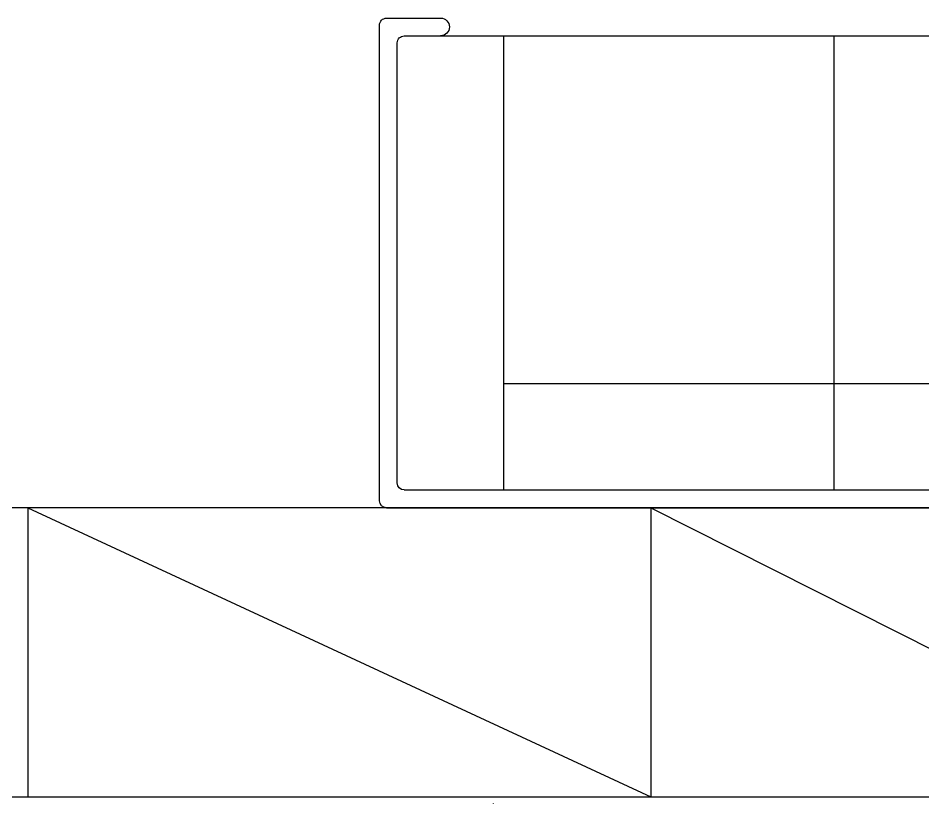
# Model space of a CAD drawing. Extents: x -1.7 to 87, y -33.6 to 19.
# Drawn here: x 12.611 to 14.426, y 6.696 to 8.273 of the extents above; entities that cross this region are included whole.
import ezdxf

# ---------------------------------------------------------------- set-up
doc = ezdxf.new("R2010")
doc.units = 0
for name, color, linetype in [('AR-ARMÁRIOS', 2, 'Continuous'), ('AR-MOB', 2, 'Continuous'), ('AR-POR', 1, 'Continuous')]:
    doc.layers.add(name, color=color, linetype=linetype)

# ---------------------------------------------------------------- blocks, each defined once
blk = doc.blocks.new('sofa tipo 2')
at = {"color": 2}
for p, q in [((10524.392, -214.0425), (10524.392, -212.0143)), ((10524.1786, -213.6702), (10524.1786, -212.3579)), ((10525.0898, -213.7204), (10525.0898, -212.6429)), ((10524.1786, -213.3793), (10525.0898, -213.3793)), ((10524.1786, -214.242), (10524.1786, -213.6592)), ((10525.0898, -214.242), (10525.0898, -213.6773)), ((10524.1786, -214.0425), (10525.0898, -214.0425)), ((10524.1927, -214.256), (10525.0758, -214.256))]:
    blk.add_line(p, q, dxfattribs=at)
at = {"color": 1}
for p, q in [((10524.143, -213.6923), (10524.143, -212.3743)), ((10524.143, -214.2776), (10524.143, -213.6512)), ((10525.1255, -214.2776), (10525.1255, -214.1691)), ((10524.157, -214.2916), (10525.1114, -214.2916))]:
    blk.add_line(p, q, dxfattribs=at)
for centre, radius, start, end in [((10525.1077, -214.1691), 0.0178, 0, 180), ((10524.157, -214.2776), 0.014, 180, 270), ((10525.1114, -214.2776), 0.014, 270, 0)]:
    blk.add_arc(centre, radius, start, end, dxfattribs=at)
at = {"color": 2}
for centre, start, end in [((10524.1927, -214.242), 180, 270), ((10525.0758, -214.242), 270, 0)]:
    blk.add_arc(centre, 0.014, start, end, dxfattribs=at)

msp = doc.modelspace()

# ---------------------------------------------------------------- linework, layer by layer
at = {"layer": 'AR-ARMÁRIOS'}
for points in [[(12.63, 7.29), (10.13, 7.29), (10.13, 6.71), (12.63, 6.71)], [(13.88, 7.29), (12.63, 7.29), (12.63, 6.71), (13.88, 6.71)], [(15.03, 7.29), (13.88, 7.29), (13.88, 6.71), (15.03, 6.71)]]:
    msp.add_lwpolyline(points, dxfattribs=at)
at = {"layer": 'AR-ARMÁRIOS', "color": 1}
for points in [[(12.63, 7.29), (13.88, 6.71)], [(13.88, 7.29), (15.03, 6.71)]]:
    msp.add_lwpolyline(points, dxfattribs=at)
at = {"layer": 'AR-POR'}
msp.add_line((13.564, 6.6957), (13.564, 6.6965), dxfattribs=at)

# ---------------------------------------------------------------- block references
at = {"layer": 'AR-MOB', "xscale": -1, "rotation": 270}
msp.add_blockref('sofa tipo 2', (227.6272, -10516.853), dxfattribs=at)

doc.saveas('drawing.dxf')
